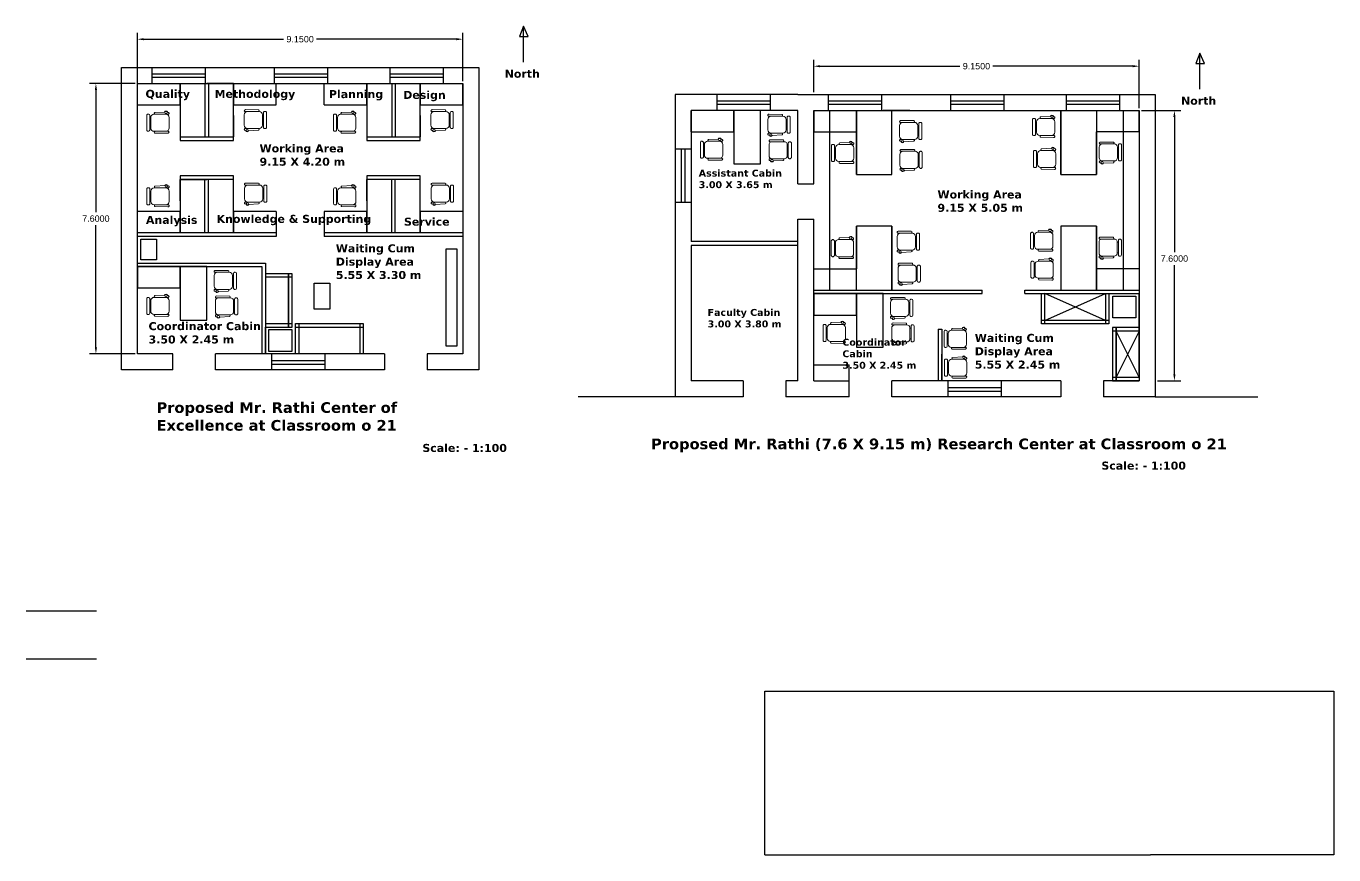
# Model space of a CAD drawing. Header units: inches. Extents: x 3 to 174, y -42 to 17.
# Drawn here: x 3.49 to 40.25, y -7.72 to 15.58 of the extents above; entities that cross this region are included whole.
import ezdxf

# ---------------------------------------------------------------- set-up
doc = ezdxf.new("R2010")
doc.units = ezdxf.units.IN
doc.header["$MEASUREMENT"] = 0
doc.layers.add('FUR', color=1, linetype='Continuous', lineweight=15)
doc.layers.add('FURN', color=10, linetype='Continuous', lineweight=9)
doc.styles.get("Standard").update_dxf_attribs({"font": 'arial.ttf'})
doc.dimstyles.get("Standard").update_dxf_attribs({"dimtxt": 0.18, "dimasz": 0.18, "dimexe": 0.18, "dimexo": 0.0625, "dimgap": 0.09, "dimtad": 0, "dimtih": 1, "dimtoh": 1, "dimdec": 4, "dimzin": 0, "dimdsep": 46, "dimtxsty": 'Standard', "dimcen": 0.09, "dimadec": 0, "dimazin": 0, "dimtfac": 1, "dimtdec": 4, "dimtofl": 0, "dimtmove": 0, "dimatfit": 3, "dimfxl": 1, "dimtolj": 1, "dimtzin": 0, "dimarcsym": 0})

# ---------------------------------------------------------------- blocks, each defined once
blk = doc.blocks.new('CINE CHAIR')
at = {"layer": 'FUR', "color": 48, "lineweight": 0}
for p, q in [((448043.776, 57308.306), (448043.8, 57308.306)), ((448043.776, 57308.058), (448043.8, 57308.058))]:
    blk.add_line(p, q, dxfattribs=at)
blk.add_lwpolyline([(448043.45, 57308.434), (448043.678, 57308.423, -0.388092), (448043.695, 57308.404), (448043.695, 57308.401, -0.414214), (448043.676, 57308.382), (448043.367, 57308.382, -0.414214), (448043.348, 57308.401), (448043.348, 57308.404, -0.491313), (448043.377, 57308.423), (448043.384, 57308.436)], format="xyb", dxfattribs=at)
for points in [[(448043.424, 57308.382), (448043.7, 57308.382, -0.414214), (448043.776, 57308.306), (448043.776, 57308.058, -0.414214), (448043.7, 57307.982), (448043.424, 57307.982, -0.414214), (448043.348, 57308.058), (448043.348, 57308.306, -0.414214)], [(448043.828, 57308.382), (448043.842, 57308.382, -0.414214), (448043.871, 57308.353), (448043.871, 57308.01, -0.414214), (448043.842, 57307.982), (448043.828, 57307.982, -0.414214), (448043.8, 57308.01), (448043.8, 57308.353, -0.414214)], [(448043.379, 57307.938), (448043.678, 57307.94, 0.393133), (448043.695, 57307.959), (448043.695, 57307.963, 0.414214), (448043.676, 57307.982), (448043.367, 57307.982, 0.414214), (448043.348, 57307.963), (448043.348, 57307.966, 0.435766)]]:
    blk.add_lwpolyline(points, format="xyb", close=True, dxfattribs=at)
blk.add_circle((448043.417, 57308.422), 0.0249, dxfattribs=at)
blk.add_arc((448043.417, 57308.422), 0.0356, 19.6628, 156.9494, dxfattribs=at)
blk = doc.blocks.new('*D4')
at = {"color": 0, "lineweight": -2}
for p, q in [((6.613, 14.03), (6.613, 15.392)), ((6.793, 15.212), (10.724, 15.212)), ((15.583, 15.212), (11.651, 15.212)), ((15.763, 14.03), (15.763, 15.392))]:
    blk.add_line(p, q, dxfattribs=at)
at = {"color": 0}
for points in [[(6.793, 15.242), (6.793, 15.182), (6.613, 15.212)], [(15.583, 15.242), (15.583, 15.182), (15.763, 15.212)]]:
    blk.add_solid(points, dxfattribs=at)
at = {"layer": 'Defpoints', "color": 0}
for p in [(15.763, 15.212), (6.613, 13.967), (15.763, 13.967)]:
    blk.add_point(p, dxfattribs=at)
at = {"color": 0, "insert": (11.188, 15.212), "char_height": 0.18, "attachment_point": 5}
blk.add_mtext('\\A1;9.1500', dxfattribs=at)
blk = doc.blocks.new('*D5')
at = {"color": 0, "lineweight": -2}
for p, q in [((6.55, 13.967), (5.266, 13.967)), ((5.446, 13.787), (5.446, 10.349)), ((5.446, 6.547), (5.446, 9.985)), ((6.55, 6.367), (5.266, 6.367))]:
    blk.add_line(p, q, dxfattribs=at)
at = {"color": 0}
for points in [[(5.416, 13.787), (5.476, 13.787), (5.446, 13.967)], [(5.416, 6.547), (5.476, 6.547), (5.446, 6.367)]]:
    blk.add_solid(points, dxfattribs=at)
at = {"layer": 'Defpoints', "color": 0}
for p in [(6.613, 13.967), (5.446, 6.367), (6.613, 6.367)]:
    blk.add_point(p, dxfattribs=at)
at = {"color": 0, "insert": (5.446, 10.167), "char_height": 0.18, "attachment_point": 5}
blk.add_mtext('\\A1;7.6000', dxfattribs=at)
blk = doc.blocks.new('*D6')
at = {"color": 0, "lineweight": -2}
for p, q in [((25.63, 13.72), (25.63, 14.633)), ((25.81, 14.453), (29.742, 14.453)), ((34.6, 14.453), (30.669, 14.453)), ((34.78, 13.27), (34.78, 14.633))]:
    blk.add_line(p, q, dxfattribs=at)
at = {"color": 0}
for points in [[(25.81, 14.483), (25.81, 14.423), (25.63, 14.453)], [(34.6, 14.483), (34.6, 14.423), (34.78, 14.453)]]:
    blk.add_solid(points, dxfattribs=at)
at = {"layer": 'Defpoints', "color": 0}
for p in [(34.78, 14.453), (25.63, 13.658), (34.78, 13.208)]:
    blk.add_point(p, dxfattribs=at)
at = {"color": 0, "insert": (30.205, 14.453), "char_height": 0.18, "attachment_point": 5}
blk.add_mtext('\\A1;9.1500', dxfattribs=at)
blk = doc.blocks.new('*D7')
at = {"color": 0, "lineweight": -2}
for p, q in [((34.843, 13.208), (35.951, 13.208)), ((35.771, 13.028), (35.771, 9.226)), ((35.771, 5.788), (35.771, 8.862)), ((35.293, 5.608), (35.951, 5.608))]:
    blk.add_line(p, q, dxfattribs=at)
at = {"color": 0}
for points in [[(35.741, 13.028), (35.801, 13.028), (35.771, 13.208)], [(35.741, 5.788), (35.801, 5.788), (35.771, 5.608)]]:
    blk.add_solid(points, dxfattribs=at)
at = {"layer": 'Defpoints', "color": 0}
for p in [(34.78, 13.208), (35.23, 5.608), (35.771, 5.608)]:
    blk.add_point(p, dxfattribs=at)
at = {"color": 0, "insert": (35.771, 9.044), "char_height": 0.18, "attachment_point": 5}
blk.add_mtext('\\A1;7.6000', dxfattribs=at)

msp = doc.modelspace()

# ---------------------------------------------------------------- linework, layer by layer
for p, q in [((17.46683, 15.57914), (17.3571, 15.29096)), ((17.46683, 14.56231), (17.46683, 15.57914)), ((17.59645, 15.29096), (17.46683, 15.57914)), ((17.3571, 15.29096), (17.59645, 15.29096)), ((36.48457, 14.81973), (36.37485, 14.53155)), ((36.48457, 13.80289), (36.48457, 14.81973)), ((36.6142, 14.53155), (36.48457, 14.81973)), ((6.16262, 14.41715), (16.21262, 14.41715)), ((6.16262, 5.91715), (6.16262, 14.41715)), ((6.61262, 6.36715), (6.61262, 14.41715)), ((7.01874, 14.41715), (7.01874, 13.96715)), ((8.51874, 14.41715), (8.51874, 13.96715)), ((10.45635, 14.41715), (10.45635, 13.96715)), ((11.95635, 14.41715), (11.95635, 13.96715)), ((13.71295, 14.41715), (13.71295, 13.96715)), ((15.21295, 14.41715), (15.21295, 13.96715)), ((16.21262, 14.41715), (16.21262, 5.91715)), ((36.37485, 14.53155), (36.6142, 14.53155)), ((7.01874, 14.24149), (8.51874, 14.24149)), ((7.01874, 14.14149), (8.51874, 14.14149)), ((10.45635, 14.24149), (11.95635, 14.24149)), ((10.45635, 14.14149), (11.95635, 14.14149)), ((13.71295, 14.24149), (15.21295, 14.24149)), ((13.71295, 14.14149), (15.21295, 14.14149)), ((6.61262, 13.96715), (15.76262, 13.96715)), ((7.81262, 13.36715), (7.81262, 13.96715)), ((7.81262, 13.96715), (7.81262, 12.36715)), ((8.51262, 13.96715), (8.51262, 12.46715)), ((9.31262, 13.96715), (8.56262, 13.96715)), ((8.61262, 13.96715), (8.61262, 12.46715)), ((9.31262, 12.36715), (9.31262, 13.96715)), ((9.31262, 13.96715), (9.31262, 13.36715)), ((9.76262, 13.96715), (10.51262, 13.96715)), ((10.51262, 13.36715), (10.51262, 13.96715)), ((11.86262, 13.36715), (11.86262, 13.96715)), ((13.06262, 13.36715), (13.06262, 13.96715)), ((13.06262, 13.96715), (13.06262, 12.36715)), ((13.76262, 13.96715), (13.76262, 12.46715)), ((13.86262, 13.96715), (13.86262, 12.46715)), ((14.56262, 12.36715), (14.56262, 13.96715)), ((14.56262, 13.96715), (14.56262, 13.36715)), ((15.76262, 13.96715), (15.76262, 6.36715)), ((15.76262, 13.36715), (15.76262, 13.96715)), ((25.18037, 13.65773), (21.73037, 13.65773)), ((21.73037, 13.65773), (21.73037, 5.15773)), ((22.90503, 13.65773), (22.90503, 13.20773)), ((24.40503, 13.65773), (24.40503, 13.20773)), ((25.18037, 13.65773), (35.23037, 13.65773)), ((26.03649, 13.65773), (26.03649, 13.20773)), ((27.53649, 13.65773), (27.53649, 13.20773)), ((29.4741, 13.65773), (29.4741, 13.20773)), ((30.9741, 13.65773), (30.9741, 13.20773)), ((32.7307, 13.65773), (32.7307, 13.20773)), ((34.2307, 13.65773), (34.2307, 13.20773)), ((35.23037, 13.65773), (35.23037, 5.15773)), ((6.61262, 13.36715), (7.81262, 13.36715)), ((9.31262, 13.36715), (10.51262, 13.36715)), ((11.86262, 13.36715), (13.06262, 13.36715)), ((14.56262, 13.36715), (15.76262, 13.36715)), ((22.90503, 13.48208), (24.40503, 13.48208)), ((22.90503, 13.38208), (24.40503, 13.38208)), ((26.03649, 13.48208), (27.53649, 13.48208)), ((26.03649, 13.38208), (27.53649, 13.38208)), ((29.4741, 13.48208), (30.9741, 13.48208)), ((29.4741, 13.38208), (30.9741, 13.38208)), ((32.7307, 13.48208), (34.2307, 13.48208)), ((32.7307, 13.38208), (34.2307, 13.38208)), ((9.31262, 13.06715), (9.31262, 12.46715)), ((14.56262, 13.06715), (14.56262, 12.46715)), ((22.18037, 13.20773), (22.18037, 9.52273)), ((25.18037, 13.20773), (22.18037, 13.20773)), ((22.18037, 12.60773), (22.18037, 13.20773)), ((24.13037, 13.20773), (22.18037, 13.20773)), ((23.38037, 12.60773), (23.38037, 13.20773)), ((23.38037, 13.20773), (23.38037, 11.70773)), ((24.13037, 11.70773), (24.13037, 13.20773)), ((25.18037, 11.14933), (25.18037, 13.20773)), ((25.63037, 13.20773), (34.78037, 13.20773)), ((25.63037, 13.20773), (25.63037, 12.60773)), ((25.63037, 11.14933), (25.63037, 13.20773)), ((26.08037, 8.15773), (26.08037, 13.20773)), ((26.83037, 13.20773), (26.83037, 11.40773)), ((26.83037, 11.40773), (26.83037, 13.20773)), ((28.33037, 13.20773), (27.58037, 13.20773)), ((27.83037, 11.40773), (27.83037, 13.20773)), ((28.78037, 13.20773), (29.53037, 13.20773)), ((32.58037, 11.40773), (32.58037, 13.20773)), ((32.58037, 13.20773), (32.58037, 11.40773)), ((33.58037, 13.20773), (33.58037, 11.40773)), ((34.33037, 13.20773), (34.33037, 8.15773)), ((34.33037, 13.20773), (34.78037, 13.20773)), ((34.78037, 13.20773), (34.78037, 5.60773)), ((34.78037, 12.60773), (34.78037, 13.20773)), ((34.78037, 12.60773), (34.78037, 13.20773)), ((22.18037, 12.60773), (23.38037, 12.60773)), ((25.63037, 12.60773), (26.83037, 12.60773)), ((25.63037, 12.60773), (26.83037, 12.60773)), ((34.78037, 12.60773), (33.58037, 12.60773)), ((33.58037, 11.40773), (33.58037, 12.60773)), ((7.81262, 12.46715), (8.56262, 12.46715)), ((7.81262, 12.36715), (8.56262, 12.36715)), ((8.56262, 12.46715), (9.31262, 12.46715)), ((8.56262, 12.36715), (9.31262, 12.36715)), ((13.06262, 12.46715), (13.81262, 12.46715)), ((13.06262, 12.36715), (13.81262, 12.36715)), ((13.81262, 12.46715), (14.56262, 12.46715)), ((13.81262, 12.36715), (14.56262, 12.36715)), ((22.18037, 12.12047), (21.73037, 12.12047)), ((21.90471, 12.12047), (21.90471, 10.62047)), ((22.00471, 12.12047), (22.00471, 10.62047)), ((23.38037, 11.70773), (24.13037, 11.70773)), ((26.83037, 11.40773), (27.83037, 11.40773)), ((27.83037, 11.40773), (27.83037, 11.40773)), ((32.58037, 11.40773), (33.58037, 11.40773)), ((7.81262, 11.36715), (7.81262, 9.76715)), ((8.56262, 11.36715), (7.81262, 11.36715)), ((7.81262, 10.66715), (7.81262, 11.26715)), ((8.56262, 11.26715), (7.81262, 11.26715)), ((7.81262, 11.26715), (8.56262, 11.26715)), ((8.51262, 9.76715), (8.51262, 11.26715)), ((9.31262, 11.36715), (8.56262, 11.36715)), ((9.31262, 11.26715), (8.56262, 11.26715)), ((8.61262, 9.76715), (8.61262, 11.26715)), ((9.31262, 9.76715), (9.31262, 11.36715)), ((13.06262, 11.36715), (13.06262, 9.76715)), ((13.81262, 11.36715), (13.06262, 11.36715)), ((13.06262, 10.66715), (13.06262, 11.26715)), ((13.81262, 11.26715), (13.06262, 11.26715)), ((13.76262, 9.76715), (13.76262, 11.26715)), ((14.56262, 11.36715), (13.81262, 11.36715)), ((14.56262, 11.26715), (13.81262, 11.26715)), ((13.86262, 9.76715), (13.86262, 11.26715)), ((14.56262, 9.76715), (14.56262, 11.36715)), ((25.18037, 11.14933), (25.63037, 11.14933)), ((7.81262, 10.36715), (6.61262, 10.36715)), ((7.81262, 9.76715), (7.81262, 10.36715)), ((10.51262, 10.36715), (9.31262, 10.36715)), ((9.31262, 10.36715), (9.31262, 9.76715)), ((10.51262, 10.36715), (10.51262, 9.66715)), ((13.06262, 10.36715), (11.86262, 10.36715)), ((11.86262, 10.36715), (11.86262, 9.66715)), ((13.06262, 9.76715), (13.06262, 10.36715)), ((15.76262, 10.36715), (14.56262, 10.36715)), ((14.56262, 10.36715), (14.56262, 9.76715)), ((22.18037, 10.62047), (21.73037, 10.62047)), ((25.18037, 5.60773), (25.18037, 10.14933)), ((25.18037, 10.14933), (25.63037, 10.14933)), ((25.63037, 5.60773), (25.63037, 10.14933)), ((26.83037, 9.95773), (26.83037, 8.75773)), ((27.83037, 9.95773), (26.83037, 9.95773)), ((26.83037, 8.15773), (26.83037, 9.95773)), ((27.83037, 9.95773), (27.83037, 8.15773)), ((27.83037, 8.15773), (27.83037, 9.95773)), ((33.58037, 9.95773), (32.58037, 9.95773)), ((32.58037, 9.95773), (32.58037, 8.15773)), ((32.58037, 9.95773), (32.58037, 9.95773)), ((33.58037, 9.95773), (33.58037, 8.15773)), ((33.58037, 8.15773), (33.58037, 9.95773)), ((10.51262, 9.76715), (6.61262, 9.76715)), ((10.51262, 9.66715), (6.61262, 9.66715)), ((13.06262, 9.76715), (11.86262, 9.76715)), ((15.76262, 9.66715), (11.86262, 9.66715)), ((15.76262, 9.66715), (11.86262, 9.66715)), ((13.81262, 9.76715), (13.06262, 9.76715)), ((13.06262, 9.76715), (13.06262, 9.76715)), ((15.76262, 9.76715), (13.81262, 9.76715)), ((25.18037, 9.52273), (22.18037, 9.52273)), ((22.18037, 9.40773), (22.18037, 5.60773)), ((25.18037, 9.40773), (22.18037, 9.40773)), ((6.61262, 8.91715), (10.21262, 8.91715)), ((10.21262, 8.91715), (10.21262, 6.36715)), ((7.81262, 8.81715), (6.61262, 8.81715)), ((6.61262, 8.81715), (6.61262, 8.21715)), ((6.61262, 6.36715), (6.61262, 8.81715)), ((6.61262, 8.81715), (9.06262, 8.81715)), ((6.61262, 8.81715), (10.11262, 8.81715)), ((7.81262, 8.21715), (7.81262, 8.81715)), ((7.81262, 8.81715), (7.81262, 7.31715)), ((8.56262, 8.81715), (7.81262, 8.81715)), ((8.56262, 7.31715), (8.56262, 8.81715)), ((10.11262, 8.81715), (10.11262, 6.36715)), ((10.96262, 8.61715), (10.21262, 8.61715)), ((10.96262, 8.51715), (10.21262, 8.51715)), ((10.86262, 8.61715), (10.86262, 7.11715)), ((10.86262, 7.11715), (10.86262, 8.61715)), ((10.96262, 7.11715), (10.96262, 8.61715)), ((25.63037, 8.75773), (26.83037, 8.75773)), ((34.78037, 8.75773), (33.58037, 8.75773)), ((34.78037, 8.75773), (33.58037, 8.75773)), ((6.61262, 8.21715), (7.81262, 8.21715)), ((25.63037, 8.15773), (30.36294, 8.15773)), ((30.36294, 8.05773), (30.36294, 8.15773)), ((31.56294, 8.05773), (31.56294, 8.15773)), ((31.56294, 8.15773), (34.78037, 8.15773)), ((26.83037, 8.05773), (25.63037, 8.05773)), ((25.63037, 8.05773), (25.63037, 7.45773)), ((25.63037, 5.60773), (25.63037, 8.05773)), ((25.63037, 8.05773), (28.08037, 8.05773)), ((25.63037, 8.05773), (29.13037, 8.05773)), ((26.83037, 7.45773), (26.83037, 8.05773)), ((26.83037, 8.05773), (26.83037, 6.55773)), ((27.58037, 8.05773), (26.83037, 8.05773)), ((27.58037, 6.55773), (27.58037, 8.05773)), ((29.13037, 8.05773), (30.36294, 8.05773)), ((31.56294, 8.05773), (34.78037, 8.05773)), ((32.03037, 7.20773), (32.03037, 8.05773)), ((32.03037, 7.20773), (32.03037, 8.05773)), ((32.03037, 8.05773), (34.78037, 8.05773)), ((32.13037, 7.20773), (32.13037, 8.05773)), ((33.83037, 7.30773), (32.13037, 8.05773)), ((32.13037, 7.30773), (33.83037, 8.05773)), ((33.83037, 8.05773), (33.83037, 7.20773)), ((33.93037, 8.05773), (33.93037, 7.20773)), ((34.78037, 5.80773), (34.78037, 8.05773)), ((25.63037, 7.45773), (26.83037, 7.45773)), ((7.81262, 7.31715), (8.56262, 7.31715)), ((10.21262, 7.21715), (10.96262, 7.21715)), ((10.21262, 6.36715), (10.21262, 7.11715)), ((10.21262, 7.11715), (10.96262, 7.11715)), ((10.21262, 7.11715), (10.96262, 7.11715)), ((10.21262, 7.11715), (10.96262, 7.11715)), ((11.06262, 6.36715), (11.06262, 7.21715)), ((11.06262, 7.21715), (12.96262, 7.21715)), ((11.06262, 7.11715), (12.96262, 7.11715)), ((11.06262, 7.11715), (12.96262, 7.11715)), ((11.06262, 7.11715), (12.36262, 7.11715)), ((11.16262, 6.36715), (11.16262, 7.21715)), ((12.86262, 7.21715), (12.86262, 6.36715)), ((12.96262, 7.21715), (12.96262, 6.36715)), ((12.96262, 7.21715), (12.96262, 6.36715)), ((29.13037, 7.05773), (29.13037, 5.60773)), ((29.13037, 7.05773), (29.23037, 7.05773)), ((29.23037, 7.05773), (29.23037, 5.60773)), ((33.93037, 7.30773), (32.03037, 7.30773)), ((33.93037, 7.30773), (32.03037, 7.30773)), ((33.93037, 7.20773), (32.03037, 7.20773)), ((33.93037, 7.30773), (32.63037, 7.30773)), ((34.78037, 7.10773), (34.03037, 7.10773)), ((34.03037, 7.10773), (34.03037, 5.60773)), ((34.78037, 7.10773), (34.03037, 7.10773)), ((34.78037, 7.10773), (34.03037, 7.10773)), ((34.78037, 7.00773), (34.03037, 7.00773)), ((34.13037, 5.60773), (34.13037, 7.10773)), ((34.13037, 7.10773), (34.13037, 5.60773)), ((34.78037, 7.00773), (34.13037, 5.70773)), ((34.78037, 5.70773), (34.13037, 7.00773)), ((7.61262, 6.36715), (6.61262, 6.36715)), ((7.61262, 5.91715), (7.61262, 6.36715)), ((8.81262, 5.91715), (8.81262, 6.36715)), ((13.56262, 6.36715), (8.81262, 6.36715)), ((10.3858, 6.36715), (10.3858, 5.91715)), ((11.8858, 6.36715), (11.8858, 5.91715)), ((13.56262, 6.36715), (13.56262, 5.91715)), ((15.76262, 6.36715), (14.76262, 6.36715)), ((14.76262, 6.36715), (14.76262, 5.91715)), ((26.83037, 6.55773), (27.58037, 6.55773)), ((29.23037, 5.60773), (29.23037, 6.35773)), ((7.61262, 5.91715), (6.16262, 5.91715)), ((13.56262, 5.91715), (8.81262, 5.91715)), ((10.3858, 6.17581), (11.8858, 6.17581)), ((10.3858, 6.07581), (11.8858, 6.07581)), ((16.21262, 5.91715), (14.76262, 5.91715)), ((25.63037, 5.60773), (25.63037, 6.05773)), ((25.63037, 6.05773), (26.63037, 6.05773)), ((26.63037, 5.60773), (26.63037, 6.05773)), ((23.64224, 5.60773), (22.18037, 5.60773)), ((23.64224, 5.60773), (23.64224, 5.15773)), ((25.18037, 5.60773), (24.84224, 5.60773)), ((24.84224, 5.60773), (24.84224, 5.15773)), ((25.63037, 5.60773), (26.63037, 5.60773)), ((26.63037, 5.15773), (26.63037, 5.60773)), ((32.58037, 5.60773), (27.83037, 5.60773)), ((27.83037, 5.15773), (27.83037, 5.60773)), ((29.40355, 5.60773), (29.40355, 5.15773)), ((30.90355, 5.60773), (30.90355, 5.15773)), ((32.58037, 5.60773), (32.58037, 5.15773)), ((33.78037, 5.60773), (33.78037, 5.15773)), ((34.78037, 5.60773), (33.78037, 5.60773)), ((34.03037, 5.70773), (34.78037, 5.70773)), ((34.03037, 5.60773), (34.78037, 5.60773)), ((21.73037, 5.15773), (19.00912, 5.15773)), ((23.64224, 5.15773), (21.73037, 5.15773)), ((26.63037, 5.15773), (24.84224, 5.15773)), ((32.58037, 5.15773), (27.83037, 5.15773)), ((29.40355, 5.4164), (30.90355, 5.4164)), ((29.40355, 5.3164), (30.90355, 5.3164)), ((35.23037, 5.15773), (33.78037, 5.15773)), ((35.23037, 5.15773), (38.11757, 5.15773)), ((5.45872, -0.87043), (3.48501, -0.87043)), ((5.45872, -2.22043), (3.48501, -2.22043)), ((24.25423, -7.72064), (24.25423, -3.12064)), ((24.25423, -3.12064), (40.25423, -3.12064)), ((40.25423, -3.12064), (40.25423, -7.72064)), ((24.25423, -7.72064), (24.25423, -4.92891)), ((24.25423, -7.72064), (35.09581, -7.72064)), ((40.25423, -7.72064), (35.09581, -7.72064))]:
    msp.add_line(p, q)
for points in [[(6.71093, 9.58788), (7.14989, 9.58788), (7.14989, 9.00722), (6.71093, 9.00722)], [(15.6067, 9.30856), (15.28198, 9.30856), (15.28198, 6.58629), (15.6067, 6.58629)], [(11.58352, 8.34871), (12.02689, 8.34871), (12.02689, 7.61731), (11.58352, 7.61731)], [(34.68458, 7.37511), (34.03652, 7.37511), (34.03652, 7.98876), (34.68458, 7.98876)], [(10.30842, 7.04978), (10.95648, 7.04978), (10.95648, 6.43612), (10.30842, 6.43612)]]:
    msp.add_lwpolyline(points, close=True)

# ---------------------------------------------------------------- block references
at = {"layer": 'FURN', "yscale": 1.200000000000003, "zscale": 1.2}
for p, xscale, rotation in [((537660.54735, -68748.91742), -1.200000000000004, 0.0008565926002912505), ((-537643.4275, 68774.71976), -1.200000000000005, 180.0008565926003), ((537665.79735, -68748.91742), -1.200000000000005, 0.0008565926002912505), ((-537638.1775, 68774.71976), -1.200000000000006, 180.0008565926003), ((-537628.70693, 68774.58935), -1.200000000000006, 180.0008565926003), ((-537625.00101, 68774.41313), -1.200000000000006, 180.0008565926003), ((537685.45619, -68749.03665), -1.200000000000008, 0.0008565926002912505), ((537676.1151, -68749.67684), -1.200000000000006, 0.0008565926002912505), ((-537628.6727, 68773.87128), -1.200000000000006, 180.0008565926003), ((537679.80427, -68749.76849), -1.200000000000006, 0.0008565926002912505), ((537685.47957, -68749.93567), -1.200000000000008, 0.0008565926002912505), ((-537619.38689, 68773.80926), -1.200000000000007, 180.0008565926003), ((-537624.99042, 68773.60128), -1.200000000000006, 180.0008565926003), ((537660.55275, -68750.98547), -1.200000000000007, 0.0008565926002912505), ((-537643.4221, 68772.65172), -1.200000000000006, 180.0008565926003), ((537665.80275, -68750.98547), -1.200000000000007, 0.0008565926002912505), ((-537638.1721, 68772.65172), -1.200000000000006, 180.0008565926003), ((537679.79763, -68752.44379), -1.200000000000006, 0.0008565926002912505), ((-537625.06882, 68771.30114), -1.200000000000007, 180.0008565926003), ((537685.40117, -68752.23582), -1.200000000000007, 0.0008565926002912505), ((-537619.39352, 68771.13395), -1.200000000000007, 180.0008565926003), ((-537625.04544, 68770.40212), -1.200000000000007, 180.0008565926003), ((537685.41175, -68753.04766), -1.200000000000007, 0.0008565926002912505), ((-537644.27468, 68770.19876), -1.200000000000005, 180.0008565926003), ((537660.54735, -68754.06742), -1.200000000000005, 0.0008565926002912505), ((-537644.24045, 68769.4807), -1.200000000000005, 180.0008565926003), ((-537625.25693, 68769.43935), -1.200000000000006, 180.0008565926003), ((537679.5651, -68754.82684), -1.200000000000006, 0.0008565926002912505), ((-537625.2227, 68768.72128), -1.200000000000006, 180.0008565926003), ((537682.96788, -68754.9922), -1.200000000000008, 0.0008565926002912505), ((537682.97847, -68755.80405), -1.200000000000007, 0.0008565926002912505)]:
    msp.add_blockref('CINE CHAIR', p, dxfattribs=dict(at, xscale=xscale, rotation=rotation))

# ---------------------------------------------------------------- texts
at = {"attachment_point": 1}
for s, width, insert, char_height in [('{\\fVerdana|b1|i0|c0|p34;North}', 2.9985292, (16.93965, 14.35421), 0.225), ('{\\fVerdana|b1|i0|c0|p34;Quality}', 2.9985292, (6.84125, 13.7887), 0.225), ('{\\fVerdana|b1|i0|c0|p34;Methodology}', 2.9985292, (8.78319, 13.78835), 0.225), ('{\\fVerdana|b1|i0|c0|p34;Planning}', 2.9985292, (11.99763, 13.78158), 0.225), ('{\\fVerdana|b1|i0|c0|p34;Design}', 2.9985292, (14.08711, 13.759), 0.225), ('{\\fVerdana|b1|i0|c0|p34;North}', 2.9985292, (35.9574, 13.5948), 0.225), ('{\\fVerdana|b1|i0|c0|p34;Working Area\\P9.15 X 4.20 m}', 3.7504321, (10.04727, 12.25557), 0.225), ('{\\fVerdana|b1|i0|c0|p34;Assistant Cabin\\P3.00 X 3.65 m}', 2.4422584, (22.39582, 11.54409), 0.1944), ('{\\fVerdana|b1|i0|c0|p34;Working Area\\P9.15 X 5.05 m}', 3.7504321, (29.10944, 10.95906), 0.225), ('{\\fVerdana|b1|i0|c0|p34;Analysis}', 2.9985292, (6.8531, 10.24461), 0.225), ('{\\fVerdana|b1|i0|c0|p34;Knowledge & Supporting}', 4.8021392, (8.83924, 10.27354), 0.225), ('{\\fVerdana|b1|i0|c0|p34;Service}', 2.9985292, (14.10833, 10.19458), 0.225), ('{\\fVerdana|b1|i0|c0|p34;Waiting Cum \\PDisplay Area\\P5.55 X 3.30 m}', 3.7504321, (12.19216, 9.44554), 0.225), ('{\\fVerdana|b1|i0|c0|p34;Faculty Cabin\\P3.00 X 3.80 m}', 2.4422584, (22.64648, 7.62815), 0.1944), ('{\\fVerdana|b1|i0|c0|p34;Coordinator Cabin\\P3.50 X 2.45 m}', 3.7504321, (6.9265, 7.25716), 0.225), ('{\\fVerdana|b1|i0|c0|p34;Coordinator Cabin\\P3.50 X 2.45 m}', 2.5092065, (26.43574, 6.78979), 0.1944), ('{\\fVerdana|b1|i0|c0|p34;Waiting Cum \\PDisplay Area\\P5.55 X 2.45 m}', 3.7504321, (30.15781, 6.92639), 0.225), ('{\\fVerdana|b1|i0|c0|p34;Proposed Mr. Rathi Center of Excellence at Classroom o 21}', 8.943385, (7.14987, 5.00592), 0.3), ('{\\fVerdana|b1|i0|c0|p34;Scale: - 1:100}', 2.9985292, (14.62505, 3.83284), 0.225), ('\\pt17.4;{\\fVerdana|b1|i0|c0|p34;Proposed Mr. Rathi (7.6 X 9.15 m) Research Center at Classroom o 21}', 17.6921004, (21.05581, 3.98369), 0.3), ('{\\fVerdana|b1|i0|c0|p34;Scale: - 1:100}', 2.9985292, (33.71797, 3.33624), 0.225)]:
    msp.add_mtext_dynamic_manual_height_columns(s, width=width, gutter_width=1, heights=[0], dxfattribs=dict(at, insert=insert, char_height=char_height))

# ---------------------------------------------------------------- dimensions: what is measured, and where the dimension line sits
for base, p1, p2, picture, middle in [((15.76262, 15.21221), (6.61262, 13.96715), (15.76262, 13.96715), '*D4', (11.18762, 15.21221)), ((34.78037, 14.45279), (25.63037, 13.65773), (34.78037, 13.20773), '*D6', (30.20537, 14.45279))]:
    dim = msp.add_linear_dim(base=base, p1=p1, p2=p2, dimstyle='Standard')
    dim.commit()
    dim.dimension.update_dxf_attribs({"geometry": picture, "text_midpoint": middle})
dim = msp.add_linear_dim(base=(5.44565, 6.36715), p1=(6.61262, 13.96715), p2=(6.61262, 6.36715), angle=90, dimstyle='Standard')
dim.commit()
dim.dimension.update_dxf_attribs({"geometry": '*D5', "text_midpoint": (5.44565, 10.16715)})
dim = msp.add_linear_dim(base=(35.77061, 5.60773), p1=(34.78037, 13.20773), p2=(35.23037, 5.60773), angle=90, dimstyle='Standard')
dim.commit()
dim.dimension.update_dxf_attribs({"geometry": '*D7', "text_midpoint": (35.77061, 9.04393), "dimtype": 160})

doc.saveas('drawing.dxf')
